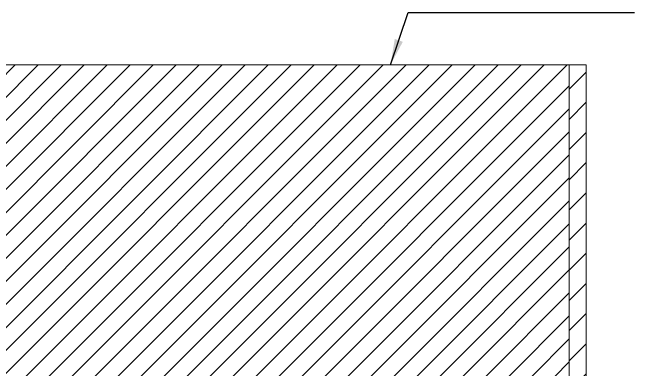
# Model space of a CAD drawing. Header units: millimetres. Extents: x -170975 to 48716, y -635 to 34110.
# Drawn here: x 41220 to 43041, y 3908 to 4954 of the extents above; entities that cross this region are included whole.
import ezdxf

# ---------------------------------------------------------------- set-up
doc = ezdxf.new("R2010")
doc.units = ezdxf.units.MM
doc.linetypes.add('HIDDEN', pattern=[9.525, 6.35, -3.175])
for name, color, linetype, lineweight in [('D', 3, 'Continuous', 9), ('H', 2, 'HIDDEN', 15), ('S', 4, 'Continuous', 15)]:
    doc.layers.add(name, color=color, linetype=linetype, lineweight=lineweight)
doc.styles.add('STU25', font='isocp2.shx')
doc.dimstyles.new('STU25$7', dxfattribs={"dimscale": 38, "dimtxt": 2.5, "dimasz": 2, "dimexe": 1.25, "dimexo": 0.625, "dimgap": 1, "dimtad": 0, "dimdec": 4, "dimdsep": 46, "dimtxsty": 'STU25', "dimcen": 2.5, "dimazin": 2, "dimtfac": 1, "dimtdec": 4, "dimtmove": 0, "dimatfit": 3, "dimfxl": 0, "dimtolj": 1, "dimtzin": 0, "dimarcsym": 0})

msp = doc.modelspace()

# ---------------------------------------------------------------- hatches: boundary and pattern name
at = {"layer": 'D'}
h = msp.add_hatch(dxfattribs=at)
h.set_pattern_fill('ANSI31', color=256, scale=15, style=0)
h.set_pattern_definition([(45, (14288.044, 154.367), (-33.67596, 33.67596), [])])
h.paths.add_polyline_path([(42050.101, 3801.416), (42050.101, 3171.416), (42050.101, 2741.416), (42050.101, 2121.416), (42025.101, 2121.416), (42025.101, 2111.416), (42015.493, 2111.416), (42015.493, 2106.313), (42018.39, 2103.416), (42049.601, 2103.416), (42049.601, 2100.416), (42200.101, 2100.416), (42200.101, 3887.351), (42850.101, 3887.351), (42850.101, 4800.416), (40450.101, 4800.416), (40450.101, 3887.351), (41100.101, 3887.351), (41100.101, 2100.416), (41250.601, 2100.416), (41250.601, 2103.416), (41281.812, 2103.416), (41284.709, 2106.313), (41284.709, 2111.416), (41275.101, 2111.416), (41275.101, 2121.416), (41250.101, 2121.416), (41250.101, 2741.416), (41250.101, 3171.416), (41250.101, 3801.416)])
at = {"layer": 'H', "ltscale": 5}
h = msp.add_hatch(dxfattribs=at)
h.set_pattern_fill('ANSI31', color=256, scale=500, style=0)
h.set_pattern_definition([(45, (258650.17, 22716.346), (-44.194174, 44.194174), [])])
h.paths.add_polyline_path([(42900.101, 2050.416), (42900.101, 4800.416), (42850.101, 4800.416), (42850.101, 2100.416), (40450.101, 2100.416), (40450.101, 4800.416), (40400.101, 4800.416), (40400.101, 2050.416)])
h.paths.add_polyline_path([(42900.101, 4800.416), (42850.101, 4800.416)], flags=16)
h.paths.add_polyline_path([(40400.101, 4800.416), (40450.101, 4800.416)], flags=16)

# ---------------------------------------------------------------- linework, layer by layer
at = {"layer": 'S', "linetype": 'Continuous'}
for p, q in [((42900.101, 4800.416), (40450.101, 4800.416)), ((42850.101, 2100.416), (42850.101, 4800.416)), ((42900.101, 4800.416), (42850.101, 4800.416)), ((42900.101, 2050.416), (42900.101, 4800.416))]:
    msp.add_line(p, q, dxfattribs=at)
at = {"layer": 'S'}
for p, q in [((42900.101, 4800.416), (42850.101, 4800.416)), ((42900.101, 4800.416), (42850.101, 4800.416)), ((42850.101, 4100.416), (42850.101, 4110.416))]:
    msp.add_line(p, q, dxfattribs=at)

# ---------------------------------------------------------------- leaders
at = {"layer": 'D'}
msp.add_leader([(42326.53, 4800.416), (42378.851, 4954.158), (43041.461, 4954.158)], dimstyle='STU25$7', override={"dimgap": 1, "dimtad": 0}, dxfattribs=at)

doc.saveas('drawing.dxf')
